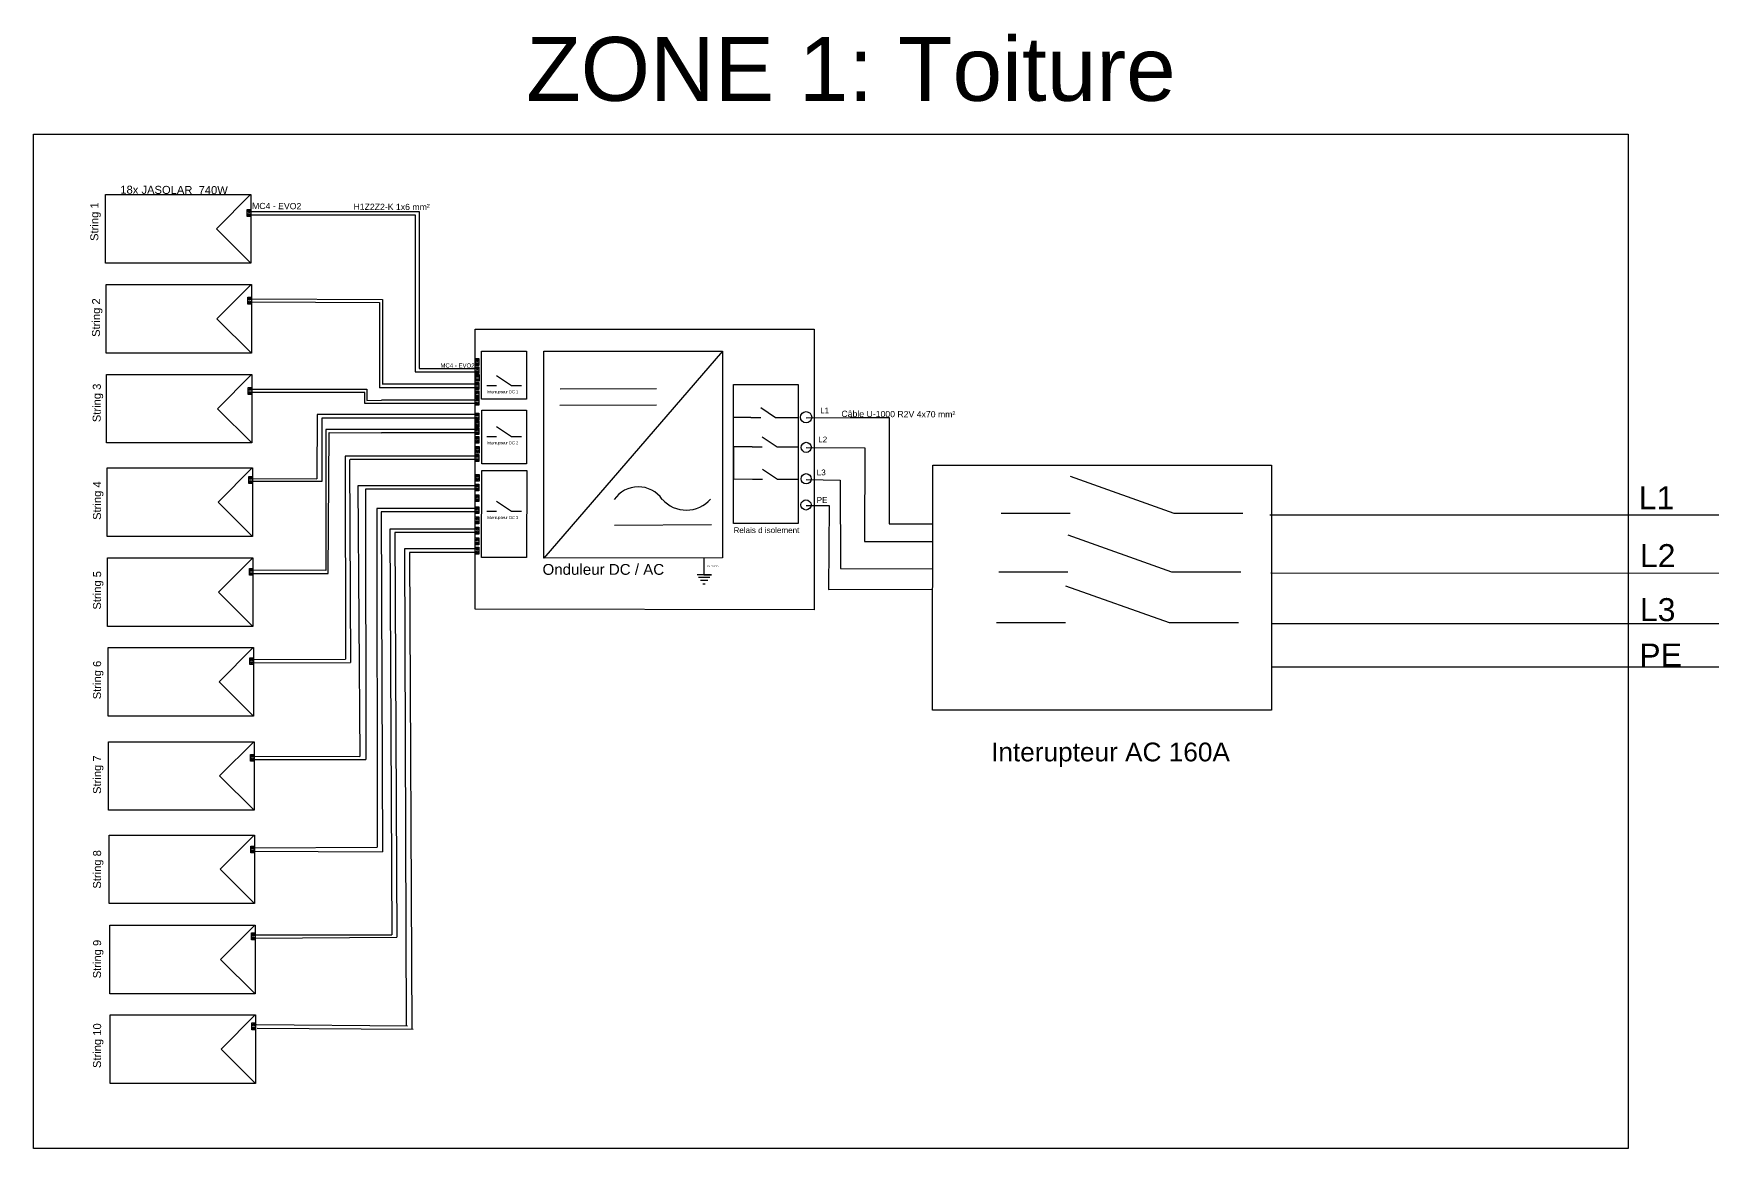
# Model space of a CAD drawing. Header units: millimetres. Extents: x 1781 to 10785, y -1123 to 2670.
# Drawn here: x 1781 to 5149, y 259 to 2496 of the extents above; entities that cross this region are included whole.
import ezdxf

# ---------------------------------------------------------------- set-up
doc = ezdxf.new("R2010")
doc.units = ezdxf.units.MM
doc.styles.get("Standard").update_dxf_attribs({"font": 'arial.ttf'})

msp = doc.modelspace()

# ---------------------------------------------------------------- linework, layer by layer
for p, q in [((2147.8, 2104.1), (2216.3, 2172.9)), ((2215.4, 2139.3), (2211.1, 2139.2)), ((2215.4, 2132.5), (2211.1, 2132.5)), ((2213.2, 2141.2), (2213.2, 2137.5)), ((2216.9, 2139), (2216.9, 2139)), ((2216.9, 2139), (2554.6, 2139)), ((2216.9, 2132.4), (2546.4, 2132.4)), ((2546.4, 2132.4), (2546.4, 1817.2)), ((2554.6, 2139), (2554.6, 1823.8)), ((2216.9, 2035.3), (2147.8, 2104.1)), ((2148.8, 1923.3), (2217.3, 1992.1)), ((2216.4, 1956.7), (2212.1, 1956.6)), ((2216.5, 1963.4), (2212.2, 1963.4)), ((2214.3, 1965.4), (2214.3, 1961.7)), ((2218, 1963.4), (2481, 1962.5)), ((2218, 1957.4), (2475.1, 1956.5)), ((2475.1, 1956.5), (2475.1, 1785.3)), ((2481, 1962.5), (2481, 1792.1)), ((2218, 1854.5), (2148.8, 1923.3)), ((3163.3, 1858.8), (2804.9, 1443.3)), ((2554.6, 1823.8), (2667.2, 1823.8)), ((2673, 1840.2), (2668.7, 1840.2)), ((2673, 1833.5), (2668.7, 1833.4)), ((2673, 1824.1), (2668.7, 1824.1)), ((2670.8, 1826.1), (2670.8, 1822.4)), ((2149.9, 1743.2), (2218.4, 1812)), ((2668.1, 1792.1), (2480.5, 1792.1)), ((2546.4, 1817.2), (2667.2, 1817.2)), ((2672.9, 1817.4), (2668.6, 1817.3)), ((2672.9, 1785.4), (2668.6, 1785.3)), ((2673, 1792.1), (2668.7, 1792)), ((2673.1, 1801.5), (2668.8, 1801.5)), ((2673.2, 1808.3), (2668.9, 1808.2)), ((2690, 1790), (2710, 1790)), ((2710, 1810), (2740, 1790)), ((2740, 1790), (2760, 1790)), ((2217.4, 1775.4), (2213.1, 1775.3)), ((2217.5, 1782.1), (2213.2, 1782.1)), ((2215.3, 1784.1), (2215.3, 1780.4)), ((2218, 1782.1), (2449.5, 1782.1)), ((2445.7, 1775.8), (2219, 1775.8)), ((2445.7, 1753.4), (2445.7, 1775.8)), ((2478, 1753.4), (2445.7, 1753.4)), ((2449.5, 1782.1), (2449.5, 1759.7)), ((2449.5, 1759.7), (2479, 1760.2)), ((2667.2, 1785.3), (2475.1, 1785.3)), ((2665.7, 1753.4), (2478, 1753.4)), ((2666.7, 1760.2), (2479, 1760.2)), ((2672.9, 1753.9), (2668.6, 1753.9)), ((2673, 1775.4), (2668.7, 1775.3)), ((2673, 1768.6), (2668.7, 1768.6)), ((2673, 1760.7), (2668.7, 1760.6)), ((2837.6, 1782.8), (3030.8, 1783.8)), ((2219, 1674.4), (2149.9, 1743.2)), ((2349.7, 1731.2), (2349, 1602.6)), ((2666.9, 1731.2), (2349.7, 1731.2)), ((2665.9, 1724.4), (2359.4, 1724.4)), ((2359.4, 1724.4), (2359.4, 1597.1)), ((2672.9, 1724), (2668.6, 1723.9)), ((2673, 1730.7), (2668.7, 1730.7)), ((3031, 1750.2), (2836.6, 1749.3)), ((3219.8, 1725.7), (3185.4, 1725.7)), ((3219.8, 1725.7), (3239.8, 1725.7)), ((3239.8, 1745.7), (3269.8, 1725.7)), ((3269.8, 1725.7), (3289.8, 1725.7)), ((3289.8, 1725.7), (3315.3, 1725.7)), ((3331, 1725.1), (3419.4, 1725.8)), ((3419.4, 1725.8), (3497.7, 1725.2)), ((3497.7, 1725.2), (3497.7, 1512.3)), ((2367.3, 1701.3), (2367, 1418.7)), ((2667.4, 1701.3), (2367.3, 1701.3)), ((2371.8, 1412.2), (2373.8, 1695.1)), ((2373.8, 1695.1), (2478.8, 1694.5)), ((2666.4, 1694.5), (2478.8, 1694.5)), ((2672.9, 1694.7), (2668.6, 1694.7)), ((2673, 1716.3), (2668.7, 1716.3)), ((2673, 1709.6), (2668.7, 1709.5)), ((2673, 1701.5), (2668.7, 1701.4)), ((2690, 1687.6), (2710, 1687.6)), ((2710, 1707.6), (2740, 1687.6)), ((2740, 1687.6), (2760, 1687.6)), ((3242.6, 1686.5), (3272.6, 1666.5)), ((2672.7, 1684.2), (2668.4, 1684.2)), ((2672.7, 1677.5), (2668.4, 1677.4)), ((2673.2, 1657.4), (2668.9, 1657.3)), ((2673.3, 1664.1), (2669, 1664.1)), ((3222.6, 1666.5), (3185.4, 1666.5)), ((3185.4, 1666.5), (3185.4, 1602.1)), ((3222.6, 1666.5), (3242.6, 1666.5)), ((3272.6, 1666.5), (3292.6, 1666.5)), ((3292.6, 1666.5), (3315.3, 1666.5)), ((3331.4, 1665.5), (3448.7, 1664.7)), ((3448.7, 1664.7), (3448.1, 1476.4)), ((2151, 1555.8), (2219.4, 1624.6)), ((2406, 1647.6), (2407, 1240.5)), ((2668.2, 1647.8), (2406.1, 1647.8)), ((2415, 1641.1), (2416.7, 1233.8)), ((2667.2, 1641), (2415.8, 1641)), ((2672.9, 1640.9), (2668.6, 1640.9)), ((2673, 1647.7), (2668.7, 1647.6)), ((3243.5, 1621.7), (3273.5, 1601.7)), ((2218.5, 1596.9), (2214.2, 1596.8)), ((2218.6, 1603.6), (2214.3, 1603.6)), ((2216.4, 1605.6), (2216.4, 1601.9)), ((2220.1, 1603.4), (2349, 1602.6)), ((2359.4, 1597.1), (2220.1, 1597.1)), ((2667.2, 1588.4), (2431.4, 1588.4)), ((2431.4, 1588.4), (2435.6, 1045)), ((2673, 1588.5), (2668.7, 1588.4)), ((2673.1, 1601.2), (2668.8, 1601.2)), ((2673.2, 1608), (2668.9, 1607.9)), ((3185.4, 1602.1), (3223.5, 1601.7)), ((3223.5, 1601.7), (3243.5, 1601.7)), ((3273.5, 1601.7), (3293.5, 1601.7)), ((3293.5, 1601.7), (3315.3, 1601.7)), ((3331.4, 1601.1), (3399.3, 1599.9)), ((3399.3, 1599.9), (3399.9, 1422.8)), ((3860.8, 1607.6), (4068.8, 1533.5)), ((2220.1, 1487), (2151, 1555.8)), ((2666.2, 1581.6), (2446.9, 1581.6)), ((2446.9, 1581.6), (2447.4, 1039.4)), ((2672.9, 1581.7), (2668.6, 1581.7)), ((2673, 1560.3), (2668.7, 1560.2)), ((2673.1, 1567), (2668.8, 1567)), ((2710, 1557.6), (2740, 1537.6)), ((2667.2, 1542.9), (2469.5, 1542.9)), ((2469.5, 1542.9), (2470.1, 863.3)), ((2667.4, 1536.2), (2478.6, 1536.1)), ((2478.6, 1536.1), (2481.1, 854)), ((2672.9, 1536.2), (2668.6, 1536.2)), ((2672.9, 1522.5), (2668.6, 1522.5)), ((2673, 1543), (2668.7, 1542.9)), ((2690, 1537.6), (2710, 1537.6)), ((2740, 1537.6), (2760, 1537.6)), ((3330.8, 1548.6), (3377.1, 1548.6)), ((3377.1, 1548.6), (3375.8, 1380.2)), ((3722.2, 1533.5), (3860.8, 1533.5)), ((4068.8, 1533.5), (4207.5, 1533.5)), ((4261.1, 1530.5), (6034.3, 1530.5)), ((2667.2, 1501.6), (2495.4, 1501.6)), ((2495.4, 1501.6), (2499.7, 687.5)), ((2667.5, 1494.7), (2505.5, 1494.8)), ((2505.5, 1494.8), (2509.6, 682.4)), ((2672.9, 1515.8), (2668.6, 1515.7)), ((2672.9, 1495), (2668.6, 1495)), ((2673, 1501.8), (2668.7, 1501.7)), ((3141, 1510), (2946.7, 1509.1)), ((3497.7, 1512.3), (3584.9, 1512.1)), ((3856.4, 1489.9), (4064.4, 1415.9)), ((2667.2, 1461.7), (2525.1, 1461.7)), ((2525.1, 1461.7), (2528.2, 505)), ((2667.2, 1454.9), (2535.1, 1454.9)), ((2535.1, 1454.9), (2540, 498.1)), ((2672.9, 1480.4), (2668.6, 1480.3)), ((2672.9, 1473.6), (2668.6, 1473.6)), ((2672.9, 1454.8), (2668.6, 1454.8)), ((2673, 1461.6), (2668.7, 1461.5)), ((3448.1, 1476.4), (3585.8, 1476.4)), ((2152, 1375), (2220.5, 1443.8)), ((2219.6, 1419), (2215.3, 1418.9)), ((2217.4, 1420.9), (2217.4, 1417.2)), ((2367, 1418.7), (2221.1, 1418.9)), ((3125.9, 1443.7), (3125.5, 1409.8)), ((3399.9, 1422.8), (3585.2, 1422.1)), ((3717.7, 1415.9), (3856.4, 1415.9)), ((4064.4, 1415.9), (4203.1, 1415.9)), ((2219.6, 1412.2), (2215.3, 1412.2)), ((2221.1, 1412.2), (2371.8, 1412.2)), ((3141.1, 1409.5), (3112.2, 1409.9)), ((3115.1, 1405.3), (3137.9, 1405.1)), ((3119, 1399.2), (3133.5, 1399)), ((3123.7, 1392), (3128.4, 1391.9)), ((3125.5, 1409.8), (3141.1, 1409.5)), ((3851.6, 1388), (4059.6, 1314)), ((4263.7, 1413.8), (6034.3, 1412.1)), ((2221.1, 1306.2), (2152, 1375)), ((3375.8, 1380.2), (3584.6, 1380.8)), ((3713, 1314), (3851.6, 1314)), ((4059.6, 1314), (4198.3, 1314)), ((4265.3, 1312.4), (6034.3, 1312.4)), ((2153, 1194.9), (2221.5, 1263.7)), ((2220.6, 1233.4), (2216.3, 1233.3)), ((2220.7, 1240.1), (2216.4, 1240)), ((2218.5, 1242.1), (2218.5, 1238.4)), ((2220.7, 1240.1), (2407, 1240.5)), ((2222.2, 1233.4), (2416.7, 1233.8)), ((4264.7, 1224.9), (6034.3, 1224.9)), ((2222.2, 1126.1), (2153, 1194.9)), ((2154.1, 1006.2), (2222.6, 1075)), ((2221.7, 1046), (2217.4, 1046)), ((2219.5, 1048), (2219.5, 1044.3)), ((2222.3, 1046), (2435.6, 1045)), ((2221.7, 1039.3), (2217.4, 1039.2)), ((2222, 1039.2), (2447.4, 1039.4)), ((2223.2, 937.4), (2154.1, 1006.2)), ((2155.2, 818.9), (2223.7, 887.7)), ((2222.8, 862.1), (2218.5, 862)), ((2222.8, 855.3), (2218.5, 855.3)), ((2220.6, 864.1), (2220.6, 860.4)), ((2223.1, 855.3), (2481.1, 854)), ((2223.4, 862.1), (2470.1, 863.3)), ((2224.3, 750.1), (2155.2, 818.9)), ((2156.2, 638), (2224.7, 706.8)), ((2223.8, 681), (2219.5, 681)), ((2223.9, 687.8), (2219.6, 687.7)), ((2221.7, 689.8), (2221.7, 686)), ((2224.4, 687.7), (2499.4, 687.5)), ((2225.4, 681), (2509.6, 682.4)), ((2225.4, 569.2), (2156.2, 638)), ((2157.3, 457.9), (2225.8, 526.7)), ((2224.9, 507.2), (2220.6, 507.2)), ((2222.7, 509.2), (2222.7, 505.5)), ((2228.2, 507.2), (2531, 505)), ((2224.8, 500.5), (2220.5, 500.4)), ((2229.2, 500.4), (2542.8, 498.1)), ((2226.4, 389.1), (2157.3, 457.9))]:
    msp.add_line(p, q)
for points in [[(1780.9, 2294.1), (4980.7, 2294.1), (4980.7, 258.8), (1780.9, 258.8)], [(1925.1, 2172.9), (2216.9, 2172.9), (2216.9, 2035.3), (1925.1, 2035.3)], [(2209.7, 2142.7), (2216.9, 2142.7), (2216.9, 2129.1), (2209.7, 2129.1)], [(1926.2, 1992.1), (2218, 1992.1), (2218, 1854.5), (1926.2, 1854.5)], [(2210.7, 1966.9), (2218, 1966.9), (2218, 1953.2), (2210.7, 1953.2)], [(2667.2, 1903), (3347.1, 1903), (3347.1, 1339.4), (2667.2, 1340.9)], [(2679.7, 1858.8), (2769.7, 1858.8), (2769.9, 1762.4), (2679.9, 1762.4)], [(2804.9, 1858.4), (3163.3, 1858.8), (3163.3, 1443.8), (2804.9, 1443.3)], [(2667.2, 1827.5), (2674.5, 1827.5), (2674.5, 1813.9), (2667.2, 1813.9)], [(2667.3, 1843.7), (2674.5, 1843.7), (2674.5, 1830), (2667.3, 1830)], [(1927.2, 1812), (2219, 1812), (2219, 1674.4), (1927.2, 1674.4)], [(2211.7, 1785.6), (2219, 1785.6), (2219, 1771.9), (2211.7, 1771.9)], [(2667.2, 1795.5), (2674.5, 1795.5), (2674.5, 1781.9), (2667.2, 1781.9)], [(2667.4, 1811.7), (2674.7, 1811.7), (2674.7, 1798.1), (2667.4, 1798.1)], [(3185.4, 1791.4), (3315.3, 1791.4), (3315.3, 1512.5), (3185.4, 1512.5)], [(2667.2, 1764.1), (2674.5, 1764.1), (2674.5, 1750.5), (2667.2, 1750.5)], [(2667.3, 1778.8), (2674.5, 1778.8), (2674.5, 1765.2), (2667.3, 1765.2)], [(2667.2, 1734.2), (2674.5, 1734.2), (2674.5, 1720.5), (2667.2, 1720.5)], [(2667.3, 1719.8), (2674.5, 1719.8), (2674.5, 1706.1), (2667.3, 1706.1)], [(2680, 1740), (2770, 1740), (2770, 1632.3), (2680, 1632.3)], [(2667, 1687.7), (2674.2, 1687.7), (2674.2, 1674), (2667, 1674)], [(2667.2, 1704.9), (2674.5, 1704.9), (2674.5, 1691.3), (2667.2, 1691.3)], [(2667.2, 1651.1), (2674.5, 1651.1), (2674.5, 1637.5), (2667.2, 1637.5)], [(2667.5, 1667.6), (2674.8, 1667.6), (2674.8, 1653.9), (2667.5, 1653.9)], [(1928.3, 1624.6), (2220.1, 1624.6), (2220.1, 1487), (1928.3, 1487)], [(2680.3, 1619.3), (2770.3, 1619.3), (2769.9, 1444.6), (2679.9, 1444.6)], [(3585, 1629.6), (4264.9, 1629.6), (4264.6, 1138.2), (3584.8, 1138.2)], [(2212.8, 1607.1), (2220.1, 1607.1), (2220.1, 1593.4), (2212.8, 1593.4)], [(2667.2, 1591.9), (2674.5, 1591.9), (2674.5, 1578.3), (2667.2, 1578.3)], [(2667.4, 1611.4), (2674.7, 1611.4), (2674.7, 1597.8), (2667.4, 1597.8)], [(2667.3, 1570.5), (2674.6, 1570.5), (2674.6, 1556.8), (2667.3, 1556.8)], [(2667.2, 1546.4), (2674.5, 1546.4), (2674.5, 1532.7), (2667.2, 1532.7)], [(2667.2, 1526), (2674.4, 1526), (2674.4, 1512.3), (2667.2, 1512.3)], [(2667.2, 1505.2), (2674.5, 1505.2), (2674.5, 1491.6), (2667.2, 1491.6)], [(2667.2, 1483.8), (2674.4, 1483.8), (2674.4, 1470.2), (2667.2, 1470.2)], [(2667.2, 1465), (2674.5, 1465), (2674.5, 1451.4), (2667.2, 1451.4)], [(1929.3, 1443.8), (2221.1, 1443.8), (2221.1, 1306.2), (1929.3, 1306.2)], [(2213.9, 1422.4), (2221.1, 1422.4), (2221.1, 1408.8), (2213.9, 1408.8)], [(1930.4, 1263.7), (2222.2, 1263.7), (2222.2, 1126.1), (1930.4, 1126.1)], [(2214.9, 1243.5), (2222.2, 1243.5), (2222.2, 1229.9), (2214.9, 1229.9)], [(1931.5, 1075), (2223.2, 1075), (2223.2, 937.4), (1931.5, 937.4)], [(2216, 1049.4), (2223.2, 1049.4), (2223.2, 1035.8), (2216, 1035.8)], [(1932.5, 887.7), (2224.3, 887.7), (2224.3, 750.1), (1932.5, 750.1)], [(2217.1, 865.5), (2224.3, 865.5), (2224.3, 851.9), (2217.1, 851.9)], [(1933.6, 706.8), (2225.4, 706.8), (2225.4, 569.2), (1933.6, 569.2)], [(2218.1, 691.2), (2225.4, 691.2), (2225.4, 677.6), (2218.1, 677.6)], [(1934.6, 526.7), (2226.4, 526.7), (2226.4, 389.1), (1934.6, 389.1)], [(2219.1, 510.6), (2226.4, 510.6), (2226.4, 497), (2219.1, 497)]]:
    msp.add_lwpolyline(points, close=True)
for centre, radius in [((2213.3, 2139.2), 2.68), ((2213.2, 2132.5), 2.48), ((2214.3, 1963.4), 2.68), ((2214.3, 1956.6), 2.48), ((2670.8, 1824.1), 2.68), ((2670.9, 1840.2), 2.68), ((2670.8, 1817.3), 2.48), ((2670.8, 1833.5), 2.48), ((2670.8, 1792.1), 2.68), ((2671, 1808.3), 2.68), ((2670.8, 1785.3), 2.48), ((2671, 1801.5), 2.48), ((2215.3, 1782.1), 2.68), ((2215.3, 1775.4), 2.48), ((2670.8, 1760.7), 2.68), ((2670.9, 1775.4), 2.68), ((2670.8, 1753.9), 2.48), ((2670.8, 1768.6), 2.48), ((2670.8, 1730.7), 2.68), ((2670.9, 1716.3), 2.68), ((2670.8, 1723.9), 2.48), ((3330.8, 1726), 11.4), ((2670.6, 1684.2), 2.68), ((2670.8, 1701.4), 2.68), ((2670.8, 1694.7), 2.48), ((2670.8, 1709.6), 2.48), ((2670.5, 1677.5), 2.48), ((2671.1, 1664.1), 2.68), ((2671.1, 1657.4), 2.48), ((3331.3, 1665.6), 10.2), ((2670.8, 1647.6), 2.68), ((2670.8, 1640.9), 2.48), ((2216.4, 1603.6), 2.68), ((2216.4, 1596.9), 2.48), ((2670.8, 1588.4), 2.68), ((2671, 1607.9), 2.68), ((2670.8, 1581.7), 2.48), ((2671, 1601.2), 2.48), ((3330.9, 1602.6), 10.2), ((2670.9, 1567), 2.68), ((2670.9, 1560.3), 2.48), ((3330.7, 1550), 10.2), ((2670.8, 1542.9), 2.68), ((2670.8, 1522.5), 2.68), ((2670.7, 1515.7), 2.48), ((2670.8, 1536.2), 2.48), ((2670.8, 1501.7), 2.68), ((2670.8, 1480.4), 2.68), ((2670.8, 1495), 2.48), ((2670.8, 1461.6), 2.68), ((2670.7, 1473.6), 2.48), ((2670.8, 1454.8), 2.48), ((2217.5, 1418.9), 2.68), ((2217.4, 1412.2), 2.48), ((2218.5, 1240.1), 2.68), ((2218.5, 1233.3), 2.48), ((2219.6, 1046), 2.68), ((2219.5, 1039.2), 2.48), ((2220.7, 862.1), 2.68), ((2220.6, 855.3), 2.48), ((2221.7, 687.7), 2.68), ((2221.7, 681), 2.48), ((2222.8, 507.2), 2.68), ((2222.7, 500.4), 2.48)]:
    msp.add_circle(centre, radius)
for centre, radius, start, end in [((2994.3, 1527.8), 58.6, 34.8054, 145.7478), ((3090.6, 1603.9), 64.3, 221.555, 318.9982)]:
    msp.add_arc(centre, radius, start, end)

# ---------------------------------------------------------------- texts
at = {"attachment_point": 1}
for s, width, gutter_width, insert, char_height in [('ZONE 1:{\\fArial|b0|i0|c178|p34; }Toiture', 1670.177, 640.8, (2769.3, 2489.1), 128.17), ('Interrupteur DC 1', 69.011, 29.5, (2690, 1780), 5.89), ('L1', 135.51, 57.8, (3359.2, 1745.4), 11.57), ('L2', 135.51, 57.8, (3355.3, 1687.2), 11.57), ('Interrupteur DC 2', 69.011, 29.5, (2690, 1677.6), 5.89), ('L3', 135.51, 57.8, (3352.3, 1621.1), 11.57), ('L1', 539.04, 230, (5001.5, 1587.4), 46.01), ('PE', 135.51, 57.8, (3352.3, 1565.8), 11.57), ('Interrupteur DC 3', 69.011, 29.5, (2690, 1527.6), 5.89), ('Relais d isolement ', 135.51, 57.8, (3185.3, 1505.2), 11.566), ('L2', 539.04, 230, (5003.9, 1471.4), 46.01), ('Onduleur DC / AC ', 254.027, 108.4, (2802.1, 1431.5), 21.681), ('Cu 16 mm', 23.921, 17.4, (3132.4, 1428.8), 3.48), ('L3', 539.04, 230, (5003.9, 1363), 46.01), ('PE', 539.04, 230, (5002.6, 1271.9), 46.01), ('Interupteur AC 160A', 490.378, 188.2, (3702.1, 1073.1), 37.632)]:
    msp.add_mtext_dynamic_manual_height_columns(s, width=width, gutter_width=gutter_width, heights=[0], dxfattribs=dict(at, insert=insert, char_height=char_height))
for s, width, gutter_width, insert, char_height, rotation in [('18x JASOLAR  740W', 236.583, 80.3, (1955, 2190.7), 16.056, 359.7162), ('String 1', 81.311, 80.3, (1894.7, 2079.9), 16.06, 89.7162), ('MC4 - EVO2', 109.618, 62.4, (2219.3, 2156.3), 12.48, 359.7162), ('H1Z2Z2-K 1x6 mm²', 166.455, 62.4, (2422.8, 2154.8), 12.479, 359.7162), ('String 2', 81.311, 80.3, (1898, 1887.3), 16.06, 89.7162), ('MC4 - EVO2', 75.876, 43.2, (2597.3, 1834.3), 8.64, 359.7162), ('String 3', 81.311, 80.3, (1899.4, 1716.2), 16.06, 89.7162), ('Câble U-1000 R2V 4x70 mm²', 235.714, 62.4, (3401.8, 1739.1), 12.479, 359.7162), ('String 4', 81.311, 80.3, (1900, 1520.1), 16.06, 89.7162), ('String 5', 81.311, 80.3, (1900, 1340.1), 16.06, 89.7162), ('String 6', 81.311, 80.3, (1900, 1160.1), 16.06, 89.7162), ('String 7', 81.311, 80.3, (1900, 970.1), 16.06, 89.7162), ('String 8', 81.311, 80.3, (1900, 780.1), 16.06, 89.7162), ('String 9', 81.311, 80.3, (1900, 600.1), 16.06, 89.7162), ('String 10', 90.608, 80.3, (1900, 420.1), 16.06, 89.7162)]:
    msp.add_mtext_dynamic_manual_height_columns(s, width=width, gutter_width=gutter_width, heights=[0], dxfattribs=dict(at, insert=insert, char_height=char_height, rotation=rotation))

doc.saveas('drawing.dxf')
